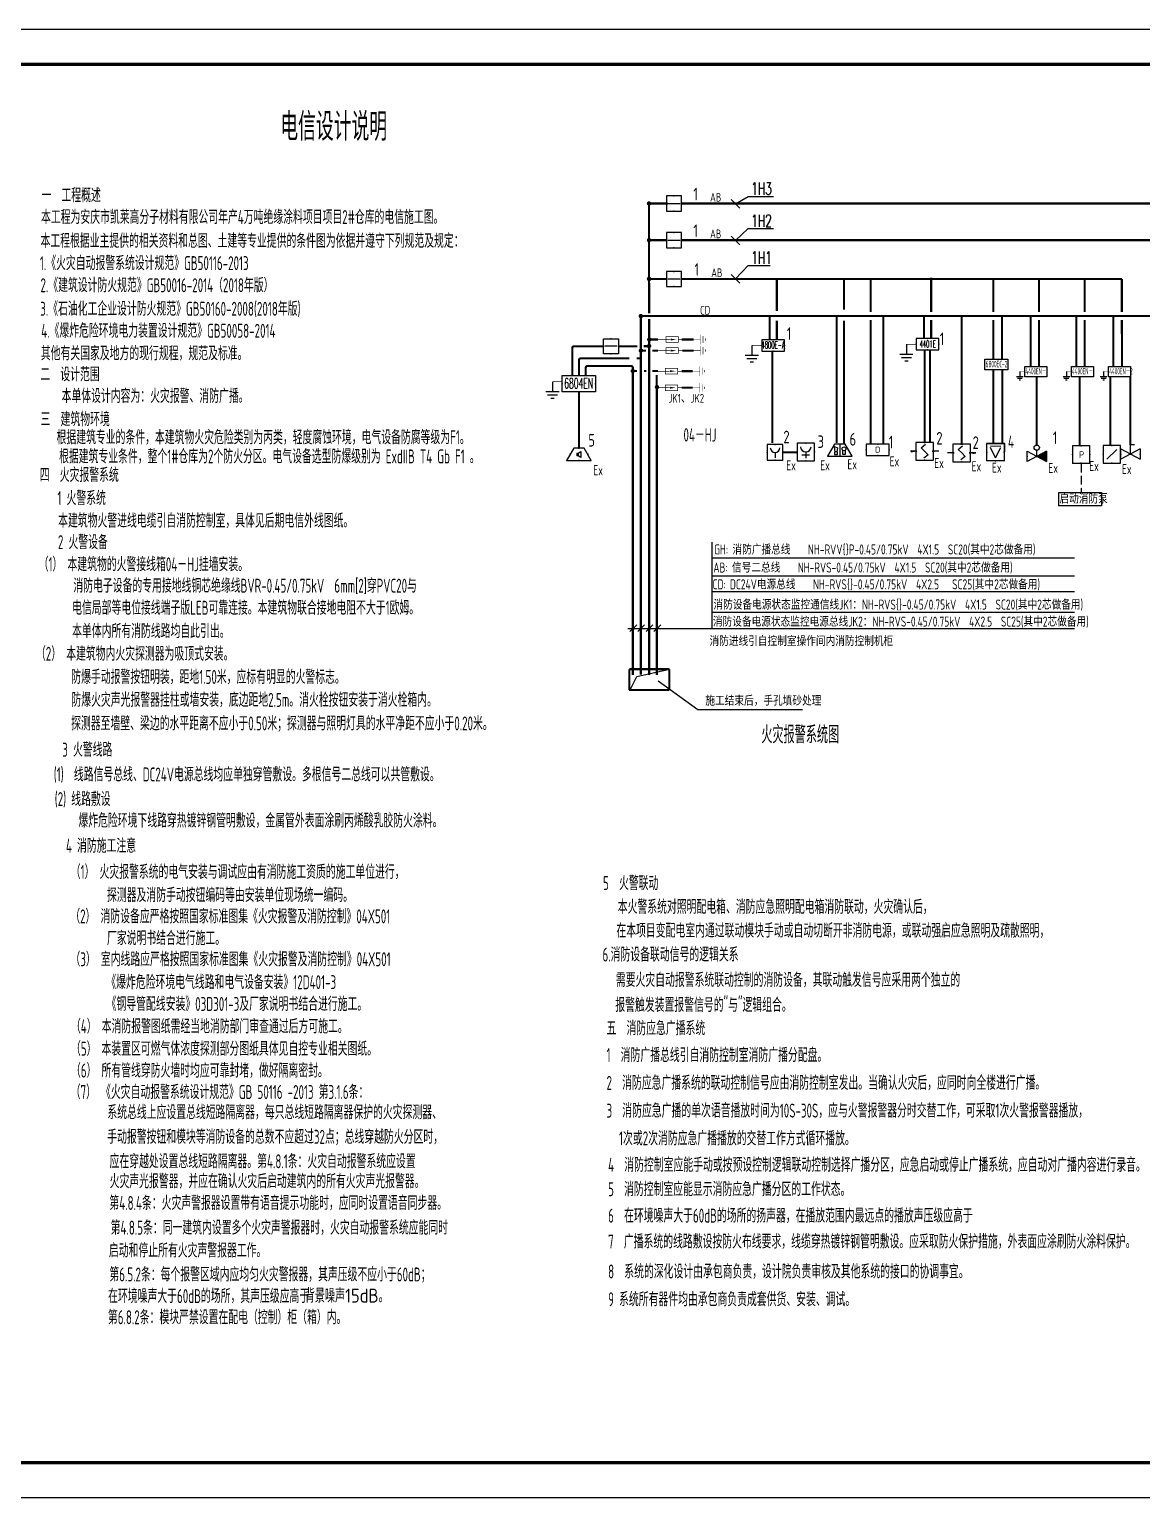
# Model space of a CAD drawing. Extents: x 4532298 to 10139194, y -639876 to -207028.
# Drawn here: x 4731452 to 4763261, y -282498 to -240498 of the extents above; entities that cross this region are included whole.
import ezdxf
from ezdxf.enums import TextEntityAlignment as Align

# ---------------------------------------------------------------- set-up
doc = ezdxf.new("R2010")
doc.units = 0
doc.header["$LTSCALE"] = 1000
doc.header["$MEASUREMENT"] = 0
doc.linetypes.add('DASH', pattern=[0.35, 0.25, -0.1])
doc.linetypes.add('DOTE', pattern=[2.42, 2, -0.2, 0.02, -0.2])
doc.layers.get('0').update_dxf_attribs({"linetype": 'CONTINUOUS'})
for name, color, linetype in [('DIM-消防', 3, 'CONTINUOUS'), ('ELEMENT', 3, 'CONTINUOUS'), ('EQUIP-消防', 3, 'CONTINUOUS'), ('PUB_TEXT', 7, 'CONTINUOUS'), ('PUB_TITLE', 4, 'CONTINUOUS'), ('SIG_TEXT', 7, 'CONTINUOUS'), ('TEL_TEXT', 7, 'CONTINUOUS'), ('TERM', 2, 'CONTINUOUS'), ('WIRE-消防', 5, 'CONTINUOUS'), ('WIRE-照明', 1, 'CONTINUOUS'), ('电信', 7, 'CONTINUOUS')]:
    doc.layers.add(name, color=color, linetype=linetype)
doc.styles.add('_TEL_DIM', font='SIMPLEX', dxfattribs={"width": 0.8, "height": 3.5, "bigfont": 'HZTXT'})
doc.styles.add('SCEI', font='sceie.shx', dxfattribs={"width": 0.75, "bigfont": 'sceic.shx'})
doc.styles.add('sceic', font='sceie.shx', dxfattribs={"width": 0.67, "bigfont": 'sceic.shx'})
doc.styles.add('sceie', font='sceie.shx', dxfattribs={"width": 0.7, "bigfont": 'sceic.shx'})
doc.styles.get("Standard").update_dxf_attribs({"font": 'GBENOR', "bigfont": 'GBCBIG'})
doc.styles.add('TG_LINETYPE', font='sceie.shx', dxfattribs={"width": 0.7, "height": 3, "bigfont": 'sceic.shx'})
doc.linetypes.add('TG_H', pattern='A,2,-0.45,["H",TG_LINETYPE,S=0.1,R=0,X=-0.33,Y=-0.15],0', length=2.45)

# ---------------------------------------------------------------- blocks, each defined once
blk = doc.blocks.new('$TelecSys$00000011')
at = {"const_width": 0.5}
blk.add_lwpolyline([(-0.25, 0, 1), (0.25, 0, 1)], format="xyb", close=True, dxfattribs=at)
blk = doc.blocks.new('$element$00000532')
at = {"const_width": 0.0233}
for points in [[(0, 0), (0, -0.283)], [(-0.1, -0.283), (0.1, -0.283), (0.1, -0.717), (-0.1, -0.717), (-0.1, -0.283)], [(0, -1), (0, -0.567)]]:
    blk.add_lwpolyline(points, dxfattribs=at)
for points in [[(-0.033, -0.55), (0.033, -0.55), (0, -0.35), (0.033, -0.55)], [(0.033, -0.55), (0, -0.35), (-0.033, -0.55), (0.033, -0.55)], [(0, -0.367), (-0.033, -0.567), (0.033, -0.567), (0, -0.367)]]:
    blk.add_solid(points)
at = {"flags": 9}
blk.add_attdef('S', (0, 0), '', height=0.00000667, dxfattribs=at)
blk = doc.blocks.new('$element$00000390')
at = {"const_width": 0.0233}
for points in [[(0, 0), (0, -0.375)], [(-0.25, -0.375), (0.25, -0.375)], [(-0.188, -0.5), (0.188, -0.5)], [(-0.062, -0.625), (0.062, -0.625)]]:
    blk.add_lwpolyline(points, dxfattribs=at)
at = {"flags": 9}
blk.add_attdef('S', (0, 0), '', height=0.00000667, dxfattribs=at)
blk = doc.blocks.new('$equip$00001590')
for p, q in [((0.5, 0), (-0.5, 0)), ((-0.5, 0), (-0.5, -1)), ((0.5, -1), (0.5, 0)), ((-0.4, -0.5), (0.4, -0.5)), ((-0.5, -1), (0.5, -1))]:
    blk.add_line(p, q)
for p in [(0, 0), (-0.5, -0.5), (0.5, -0.5), (0, -1)]:
    blk.add_point(p)
blk.add_solid([(0.4, -0.5), (0.141, -0.465), (0.141, -0.535)])
at = {"flags": 9}
blk.add_attdef('A', (0, 0), '', height=0.00002, dxfattribs=at)
blk.add_attdef('B', text='', height=0.4, dxfattribs=at).set_placement((0.825, -0.677), align=Align.MIDDLE_CENTER)
blk = doc.blocks.new('$element$00000277')
for points in [[(0, 0), (0, -0.375)], [(-0.25, -0.375), (0.25, -0.375)], [(-0.188, -0.5), (0.188, -0.5)], [(-0.062, -0.625), (0.062, -0.625)]]:
    blk.add_lwpolyline(points)
at = {"flags": 9}
blk.add_attdef('S', (0, 0), '', height=0.00000667, dxfattribs=at)
blk = doc.blocks.new('$equip$00001928')
for p, q in [((0.65, 0.65), (-0.65, 0.65)), ((-0.65, 0.65), (-0.65, 0)), ((0.65, 0), (0.65, 0.65)), ((-0.65, 0), (0.65, 0))]:
    blk.add_line(p, q)
for p in [(0, 0.65), (-0.65, 0.325), (0, 0), (0.65, 0.325)]:
    blk.add_point(p)
at = {"color": 7, "style": '_TEL_DIM'}
blk.add_attdef('$TEXT$', text='', height=0.34, dxfattribs=at).set_placement((0.006, 0.343), align=Align.MIDDLE_CENTER)
at = {"color": 7, "style": '_TEL_DIM', "flags": 1}
blk.add_attdef('A', text='', height=0.00002, dxfattribs=at).set_placement((0, 0), align=Align.MIDDLE_CENTER)
blk = doc.blocks.new('$equip$00002679')
for p, q in [((-0.3, 0.699), (-0.703, 0)), ((-0.703, 0), (0.703, 0)), ((-0.264, 0.249), (-0.304, 0.569)), ((-0.304, 0.569), (-0.128, 0.489)), ((-0.304, 0.249), (-0.304, 0.113)), ((-0.128, 0.249), (-0.304, 0.249)), ((-0.304, 0.113), (-0.128, 0.113)), ((0.3, 0.699), (-0.3, 0.699)), ((0.3, 0.699), (-0.3, 0.699)), ((-0.128, 0.489), (-0.168, 0.249)), ((-0.128, 0.113), (-0.128, 0.249)), ((0, 0.699), (0, 0)), ((0.174, 0.11), (0.174, 0.338)), ((0.294, 0.11), (0.174, 0.11)), ((0.294, 0.338), (0.294, 0.11)), ((0.703, 0), (0.3, 0.699))]:
    blk.add_line(p, q)
at = {"const_width": 0.04}
for points in [[(-0.299, 0.699), (0.301, 0.699), (0.703, 0), (-0.702, 0), (-0.299, 0.699), (0.301, 0.699)], [(-0.3, 0.699), (0.3, 0.699), (0.703, 0), (-0.703, 0), (-0.3, 0.699), (0.3, 0.699)]]:
    blk.add_lwpolyline(points, dxfattribs=at)
blk.add_circle((0.234, 0.43), 0.111)
for p in [(-0.501, 0.349), (0, 0.699), (0, 0), (0.502, 0.349)]:
    blk.add_point(p)
at = {"color": 7, "flags": 1}
for tag, height, p in [('A', 0.00002, (0, 0)), ('B', 0.4, (0.961, 0.299))]:
    blk.add_attdef(tag, text='', height=height, dxfattribs=at).set_placement(p, align=Align.MIDDLE_CENTER)
blk = doc.blocks.new('$equip$00002677')
for p, q in [((-0.3, 0.699), (-0.703, 0)), ((-0.703, 0), (0.703, 0)), ((0.3, 0.699), (-0.3, 0.699)), ((-0.117, 0.421), (-0.117, 0.26)), ((-0.117, 0.421), (-0.036, 0.421)), ((-0.036, 0.26), (-0.117, 0.26)), ((-0.036, 0.421), (0.118, 0.503)), ((-0.036, 0.421), (-0.036, 0.26)), ((0.118, 0.173), (-0.036, 0.26)), ((0.118, 0.503), (0.118, 0.173)), ((0.703, 0), (0.3, 0.699))]:
    blk.add_line(p, q)
at = {"const_width": 0.04}
blk.add_lwpolyline([(-0.3, 0.699), (0.3, 0.699), (0.703, 0), (-0.703, 0), (-0.3, 0.699), (0.3, 0.699)], dxfattribs=at)
blk.add_lwpolyline([(-0.3, 0.699), (0.3, 0.699), (0.703, 0), (-0.703, 0), (-0.3, 0.699), (0.3, 0.699)], dxfattribs=at)
for p in [(-0.501, 0.349), (0, 0.699), (0, 0), (0.502, 0.349)]:
    blk.add_point(p)
at = {"color": 7, "flags": 1}
for tag, height, p in [('A', 0.00002, (0, 0)), ('B', 0.4, (0.961, 0.299))]:
    blk.add_attdef(tag, text='', height=height, dxfattribs=at).set_placement(p, align=Align.MIDDLE_CENTER)
blk = doc.blocks.new('$equip$00002657')
for p, q in [((-0.5, 1), (-0.5, 0)), ((0.5, 1), (-0.5, 1)), ((0.5, 0), (0.5, 1)), ((-0.5, 0), (0.5, 0)), ((0, 0.5), (0, 0.15))]:
    blk.add_line(p, q)
at = {"const_width": 0.04}
blk.add_lwpolyline([(-0.5, 1), (0.5, 1), (0.5, 0), (-0.5, 0), (-0.5, 1), (0.5, 1)], dxfattribs=at)
blk.add_arc((0, 0.8), 0.3, 180, 0)
for p in [(0, 1), (-0.5, 0.5), (0, 0), (0.5, 0.5)]:
    blk.add_point(p)
at = {"color": 7, "flags": 1}
for tag, height, p in [('A', 0.00002, (0, 0)), ('B', 0.4, (0.762, 0.292))]:
    blk.add_attdef(tag, text='', height=height, dxfattribs=at).set_placement(p, align=Align.MIDDLE_CENTER)
blk = doc.blocks.new('$equip$00002656')
for p, q in [((-0.5, 1), (-0.5, 0)), ((0.5, 1), (-0.5, 1)), ((0.5, 0), (0.5, 1)), ((-0.5, 0), (0.5, 0)), ((-0.219, 0.331), (0.222, 0.331)), ((0, 0.5), (0, 0.15))]:
    blk.add_line(p, q)
at = {"const_width": 0.04}
blk.add_lwpolyline([(-0.5, 1), (0.5, 1), (0.5, 0), (-0.5, 0), (-0.5, 1), (0.5, 1)], dxfattribs=at)
blk.add_arc((0, 0.8), 0.3, 180, 0)
for p in [(0, 1), (-0.5, 0.5), (0, 0), (0.5, 0.5)]:
    blk.add_point(p)
at = {"color": 7, "flags": 1}
for tag, height, p in [('A', 0.00002, (0, 0)), ('B', 0.4, (0.762, 0.292))]:
    blk.add_attdef(tag, text='', height=height, dxfattribs=at).set_placement(p, align=Align.MIDDLE_CENTER)
blk = doc.blocks.new('$equip$00001936')
for p, q in [((-0.5, 0), (-0.809, 0)), ((-0.5, 0.5), (-0.5, -0.5)), ((0.5, 0.5), (-0.5, 0.5)), ((-0.2, 0.2), (0.05, 0.4)), ((0, 0), (-0.2, 0.2)), ((0, 0), (0.2, -0.2)), ((0.5, -0.5), (0.5, 0.5)), ((0.809, 0), (0.5, 0)), ((-0.5, -0.5), (0.5, -0.5)), ((0.2, -0.2), (-0.05, -0.4))]:
    blk.add_line(p, q)
at = {"color": 0, "linetype": 'Continuous'}
for p, q in [((-0.599, 0), (-0.769, 0.031)), ((-0.769, 0.031), (-0.769, -0.03)), ((-0.769, -0.03), (-0.599, 0))]:
    blk.add_line(p, q, dxfattribs=at)
for centre in [(-0.5, 0), (0.5, 0)]:
    blk.add_circle(centre, 0.0375)
for p in [(-0.5, 0), (0, 0.5), (0.5, 0), (0, -0.5)]:
    blk.add_point(p)
for points in [[(-0.599, 0), (-0.769, 0.031), (-0.769, -0.03)], [(-0.532, 0.019), (-0.468, 0.019), (-0.537, 0), (-0.463, 0)], [(-0.532, -0.019), (-0.468, -0.019), (-0.537, 0), (-0.463, 0)], [(-0.519, 0.032), (-0.481, 0.032), (-0.532, 0.019), (-0.468, 0.019)], [(-0.5, 0.038), (-0.5, 0.038), (-0.519, 0.032), (-0.481, 0.032)], [(0.468, 0.019), (0.532, 0.019), (0.463, 0), (0.537, 0)], [(0.468, -0.019), (0.532, -0.019), (0.463, 0), (0.537, 0)], [(0.481, 0.032), (0.519, 0.032), (0.468, 0.019), (0.532, 0.019)], [(0.5, 0.038), (0.5, 0.038), (0.481, 0.032), (0.519, 0.032)], [(-0.519, -0.032), (-0.481, -0.032), (-0.532, -0.019), (-0.468, -0.019)], [(-0.5, -0.037), (-0.5, -0.037), (-0.519, -0.032), (-0.481, -0.032)], [(0.481, -0.032), (0.519, -0.032), (0.468, -0.019), (0.532, -0.019)], [(0.5, -0.037), (0.5, -0.037), (0.481, -0.032), (0.519, -0.032)]]:
    blk.add_solid(points)
at = {"layer": 'TEL_TEXT', "style": '_TEL_DIM', "flags": 1}
blk.add_attdef('A', text='', height=0.00002, dxfattribs=at).set_placement((0, 0), align=Align.MIDDLE_CENTER)
blk = doc.blocks.new('$equip$00002778')
for p, q in [((0.65, 0.65), (-0.65, 0.65)), ((-0.65, 0.65), (-0.65, 0)), ((-0.65, 0), (0.65, 0)), ((0.65, 0), (0.65, 0.65))]:
    blk.add_line(p, q)
at = {"const_width": 0.04}
blk.add_lwpolyline([(-0.65, 0.65), (-0.65, 0), (0.65, 0), (0.65, 0.65), (-0.65, 0.65), (-0.65, 0)], dxfattribs=at)
for p in [(-0.65, 0.325), (0, 0.65), (0, 0), (0.65, 0.325)]:
    blk.add_point(p)
at = {"color": 7}
blk.add_attdef('$TEXT$', text='', height=0.34, dxfattribs=at).set_placement((0.006, 0.343), align=Align.MIDDLE_CENTER)
at = {"color": 7, "flags": 1}
for tag, height, p in [('A', 0.00002, (0, 0)), ('B', 0.4, (0.905, 0.246))]:
    blk.add_attdef(tag, text='', height=height, dxfattribs=at).set_placement(p, align=Align.MIDDLE_CENTER)
blk = doc.blocks.new('$equip$00001935')
for p, q in [((-0.5, 0), (-0.809, 0)), ((-0.5, 0.5), (-0.5, -0.5)), ((0.5, 0.5), (-0.5, 0.5)), ((-0.2, 0.2), (0.05, 0.4)), ((0, 0), (-0.2, 0.2)), ((0, 0), (0.2, -0.2)), ((0.5, -0.5), (0.5, 0.5)), ((0.809, 0), (0.5, 0)), ((-0.5, -0.5), (0.5, -0.5)), ((0.2, -0.2), (-0.05, -0.4))]:
    blk.add_line(p, q)
at = {"color": 0, "linetype": 'Continuous'}
for p, q in [((0.809, 0), (0.638, 0.031)), ((0.638, 0.031), (0.638, -0.03)), ((0.638, -0.03), (0.809, 0))]:
    blk.add_line(p, q, dxfattribs=at)
for centre in [(-0.5, 0), (0.5, 0)]:
    blk.add_circle(centre, 0.0375)
for p in [(-0.5, 0), (0, 0.5), (0.5, 0.019), (0, -0.5)]:
    blk.add_point(p)
for points in [[(-0.532, 0.019), (-0.468, 0.019), (-0.537, 0), (-0.463, 0)], [(-0.532, -0.019), (-0.468, -0.019), (-0.537, 0), (-0.463, 0)], [(-0.519, 0.032), (-0.481, 0.032), (-0.532, 0.019), (-0.468, 0.019)], [(-0.5, 0.038), (-0.5, 0.038), (-0.519, 0.032), (-0.481, 0.032)], [(0.468, 0.019), (0.532, 0.019), (0.463, 0), (0.537, 0)], [(0.468, -0.019), (0.532, -0.019), (0.463, 0), (0.537, 0)], [(0.481, 0.032), (0.519, 0.032), (0.468, 0.019), (0.532, 0.019)], [(0.5, 0.038), (0.5, 0.038), (0.481, 0.032), (0.519, 0.032)], [(0.809, 0), (0.638, 0.031), (0.638, -0.03)], [(-0.519, -0.032), (-0.481, -0.032), (-0.532, -0.019), (-0.468, -0.019)], [(-0.5, -0.037), (-0.5, -0.037), (-0.519, -0.032), (-0.481, -0.032)], [(0.481, -0.032), (0.519, -0.032), (0.468, -0.019), (0.532, -0.019)], [(0.5, -0.037), (0.5, -0.037), (0.481, -0.032), (0.519, -0.032)]]:
    blk.add_solid(points)
at = {"layer": 'TEL_TEXT', "style": '_TEL_DIM', "flags": 1}
blk.add_attdef('A', text='', height=0.00002, dxfattribs=at).set_placement((0, 0), align=Align.MIDDLE_CENTER)
blk = doc.blocks.new('$equip$00002794')
for p, q in [((0, -0.552), (0, 0)), ((0, 0), (0.229, 0)), ((-0.55, -0.852), (-0.55, -0.252)), ((-0.55, -0.252), (0.55, -0.852)), ((0.55, -0.252), (-0.55, -0.852)), ((0.55, -0.252), (0.55, -0.852))]:
    blk.add_line(p, q)
for p in [(-0.55, -0.552), (0, -0.552), (0.55, -0.552)]:
    blk.add_point(p)
at = {"color": 7, "flags": 1}
for tag, height, p in [('A', 0.00002, (0, 0)), ('B', 0.4, (0.805, -0.606))]:
    blk.add_attdef(tag, text='', height=height, dxfattribs=at).set_placement(p, align=Align.MIDDLE_CENTER)
blk = doc.blocks.new('$equip$00002760')
for p, q in [((0.5, 0.5), (-0.5, 0.5)), ((-0.5, 0.5), (-0.5, -0.5)), ((-0.283, -0.283), (0.283, 0.283)), ((0.5, -0.5), (0.5, 0.5)), ((-0.5, -0.5), (0.5, -0.5))]:
    blk.add_line(p, q)
at = {"const_width": 0.04}
blk.add_lwpolyline([(-0.5, 0.5), (0.5, 0.5), (0.5, -0.5), (-0.5, -0.5), (-0.5, 0.5), (0.5, 0.5)], dxfattribs=at)
for p in [(-0.5, 0), (0, 0.5), (0.5, 0), (0, -0.5)]:
    blk.add_point(p)
blk.add_solid([(0.283, 0.283), (0.075, 0.124), (0.124, 0.075)])
at = {"color": 7, "flags": 1}
for tag, height, p in [('A', 0.00002, (0, 0)), ('B', 0.4, (0.755, -0.254))]:
    blk.add_attdef(tag, text='', height=height, dxfattribs=at).set_placement(p, align=Align.MIDDLE_CENTER)
blk = doc.blocks.new('$equip$00002662')
for p, q in [((-0.55, -0.95), (-0.55, -0.35)), ((-0.55, -0.35), (0.55, -0.95)), ((0.55, -0.35), (-0.55, -0.95)), ((0, -0.65), (0, -0.3)), ((0.55, -0.35), (0.55, -0.95))]:
    blk.add_line(p, q)
blk.add_circle((0, -0.15), 0.15)
for p in [(-0.55, -0.65), (-0.002, 0), (0, -0.65), (0.55, -0.65)]:
    blk.add_point(p)
blk.add_solid([(0, -0.65), (0.55, -0.95), (0.55, -0.35)])
at = {"color": 7, "flags": 1}
for tag, height, p in [('A', 0.00002, (0, 0)), ('B', 0.4, (0.834, -0.65))]:
    blk.add_attdef(tag, text='', height=height, dxfattribs=at).set_placement(p, align=Align.MIDDLE_CENTER)
blk = doc.blocks.new('$equip$00002755')
for p, q in [((0.5, 0.5), (-0.5, 0.5)), ((-0.5, 0.5), (-0.5, -0.5)), ((0.5, -0.5), (0.5, 0.5)), ((-0.5, -0.5), (0.5, -0.5))]:
    blk.add_line(p, q)
at = {"const_width": 0.04}
blk.add_lwpolyline([(-0.5, 0.5), (0.5, 0.5), (0.5, -0.5), (-0.5, -0.5), (-0.5, 0.5), (0.5, 0.5)], dxfattribs=at)
for p in [(-0.5, 0), (0, 0.5), (0.5, 0), (-0.027, -0.5)]:
    blk.add_point(p)
at = {"color": 7}
blk.add_attdef('$TEXT$', text='', height=0.4, dxfattribs=at).set_placement((0.026, -0.008), align=Align.MIDDLE_CENTER)
at = {"color": 7, "flags": 1}
for tag, height, p in [('A', 0.00002, (0, 0)), ('B', 0.4, (0.755, -0.254))]:
    blk.add_attdef(tag, text='', height=height, dxfattribs=at).set_placement(p, align=Align.MIDDLE_CENTER)
blk = doc.blocks.new('$equip$00002729')
for p, q in [((0.5, 0.5), (-0.5, 0.5)), ((-0.5, 0.5), (-0.5, -0.5)), ((0.002, 0.329), (-0.298, -0.271)), ((0.002, 0.329), (0.302, -0.271)), ((0.5, -0.5), (0.5, 0.5)), ((-0.5, -0.5), (0.5, -0.5)), ((-0.298, -0.351), (0.302, -0.351))]:
    blk.add_line(p, q)
at = {"const_width": 0.0667}
blk.add_lwpolyline([(-0.5, 0.5), (0.5, 0.5), (0.5, -0.5), (-0.5, -0.5), (-0.5, 0.5), (0.5, 0.5)], dxfattribs=at)
for p in [(-0.5, 0), (0, 0.5), (0.5, 0), (0, -0.5)]:
    blk.add_point(p)
at = {"color": 7, "flags": 1}
for tag, height, p in [('A', 0.00002, (0, 0)), ('B', 0.4, (0.762, -0.208))]:
    blk.add_attdef(tag, text='', height=height, dxfattribs=at).set_placement(p, align=Align.MIDDLE_CENTER)

msp = doc.modelspace()

# ---------------------------------------------------------------- linework, layer by layer
for p, q in [((4750970.5, -255170), (4750970.5, -257639.2)), ((4748627.5, -257721.2), (4748822.2, -257529.7)), ((4748850.8, -257721.2), (4749045.5, -257529.7)), ((4749090.9, -257721.2), (4749285.6, -257529.7)), ((4749314.2, -257721.2), (4749508.9, -257529.7))]:
    msp.add_line(p, q)
for points in [[(4758780.2, -249928.5), (4759437.7, -249928.5), (4759437.7, -250235.5), (4758780.2, -250235.5)], [(4759918.7, -250139.8), (4760550.8, -250139.8), (4760550.8, -250435), (4759918.7, -250435)], [(4761251.5, -250139.8), (4761883.7, -250139.8), (4761883.7, -250435), (4761251.5, -250435)], [(4762314.1, -250139.8), (4762946.2, -250139.8), (4762946.2, -250435), (4762314.1, -250435)]]:
    msp.add_lwpolyline(points, close=True)
at = {"layer": 'DIM-消防'}
for p, q in [((4751522.3, -245367.8), (4751769.8, -245615.3)), ((4751522.3, -246415), (4751769.8, -246662.5)), ((4751522.3, -247514.2), (4751769.8, -247761.7))]:
    msp.add_line(p, q, dxfattribs=at)
for points in [[(4751646, -245491.6), (4752006.2, -245277.2)], [(4752006.2, -245277.2), (4752735.8, -245277.2)], [(4751646, -246538.8), (4752006.2, -246198.8)], [(4752006.2, -246198.8), (4752735.8, -246198.8)], [(4751646, -247637.9), (4752006.2, -247253)], [(4752006.2, -247253), (4752639.8, -247253)]]:
    msp.add_lwpolyline(points, dxfattribs=at)
at = {"layer": 'ELEMENT'}
for points, const_width in [([(4752396.3, -249538.1), (4752113.6, -249538.1)], 21.6), ([(4756815.6, -249505.2), (4756532.9, -249505.2)], 21.6), ([(4759918.9, -250288.5), (4759777.6, -250288.5)], 10.8), ([(4761251.8, -250288.5), (4761110.4, -250288.5)], 10.8), ([(4762314.4, -250288.5), (4762173, -250288.5)], 10.8), ([(4746697, -250576.7), (4746414.3, -250576.7)], 21.6)]:
    msp.add_lwpolyline(points, dxfattribs=dict(at, const_width=const_width))
at = {"layer": 'PUB_TEXT'}
for p, q in [((4750970.5, -255618.3), (4761337.6, -255618.3)), ((4750970.5, -256129.6), (4761337.6, -256129.6)), ((4750970.5, -256578), (4761337.6, -256578)), ((4750970.5, -257166.8), (4761337.6, -257166.8))]:
    msp.add_line(p, q, dxfattribs=at)
at = {"layer": 'PUB_TITLE'}
msp.add_lwpolyline([(4728205.2, -282498.2), (4787605.2, -282498.2), (4787605.2, -240498.2), (4728205.2, -240498.2)], close=True, dxfattribs=at)
at = {"layer": 'PUB_TITLE', "const_width": 100}
msp.add_lwpolyline([(4730705.2, -281498.2), (4786605.2, -281498.2), (4786605.2, -241498.2), (4730705.2, -241498.2)], close=True, dxfattribs=at)
at = {"layer": 'SIG_TEXT', "linetype": 'DASH'}
msp.add_line((4761533.3, -252921.5), (4761533.3, -253746.1), dxfattribs=at)
at = {"layer": 'SIG_TEXT'}
for p, q in [((4748630.8, -259394.6), (4748820.8, -259007.8)), ((4748820.8, -259007.8), (4749754, -258799.9)), ((4749437.1, -259134), (4750564, -259951.5)), ((4750564, -259951.5), (4753564.7, -259951.5))]:
    msp.add_line(p, q, dxfattribs=at)
msp.add_lwpolyline([(4760892.6, -253746.1), (4762110.5, -253746.1), (4762110.5, -254126.8), (4760892.6, -254126.8)], close=True, dxfattribs=at)
at = {"layer": 'WIRE-消防', "const_width": 60}
for points in [[(4749705.4, -245479.9), (4749174.6, -245479.9), (4749175.9, -248618.9)], [(4750103.1, -245479.9), (4780537.2, -245479)], [(4749671.1, -246527), (4749173.1, -246527)], [(4750103.1, -246527), (4768110.7, -246527)], [(4749671.1, -247637.9), (4749173.1, -247637.9)], [(4750103.1, -247637.9), (4762695.8, -247636.1)], [(4752826.7, -248555.4), (4752826.7, -247633.8)], [(4754745.6, -248515.7), (4754745.6, -247652.1)], [(4757242.5, -248587.4), (4757242.5, -247604)], [(4759019, -248587.4), (4759019, -247636.5)], [(4760327.2, -248587.4), (4760327, -247636.3)], [(4761633.3, -248587.4), (4761633.2, -247636.1)], [(4762695.9, -248587.4), (4762695.8, -247636)], [(4749175.9, -248780.9), (4749175.9, -250133.9)], [(4752826.7, -249376.1), (4752826.7, -248831)], [(4754745.6, -252360.4), (4754745.6, -248834.9)], [(4757242.5, -249343.2), (4757242.5, -248812.4)], [(4759019, -249928.5), (4759019, -248812.4)], [(4760327.4, -250139.8), (4760327.2, -248812.4)], [(4761633.6, -250139.8), (4761633.4, -248812.4)], [(4762696.2, -250139.8), (4762696, -248812.4)], [(4749430.5, -249370.9), (4749175.9, -249370.9)], [(4750102.2, -249370.9), (4750445.4, -249370.9)], [(4748295.3, -249563), (4748839.5, -249563)], [(4749086.7, -249688.3), (4748957.9, -249688.3)], [(4749193.1, -249561.1), (4749019.5, -249561.1)], [(4749430.5, -249688.3), (4749266.3, -249688.3)], [(4750125.8, -249688.3), (4750445.4, -249688.3)], [(4752701.9, -252334.3), (4752701.9, -249700.1)], [(4757054.2, -252317.7), (4757055.4, -249667.2)], [(4748830.2, -250270.3), (4748684.8, -250270.3)], [(4749092.2, -250270.3), (4749026.1, -250270.3)], [(4749175.9, -250091.3), (4749175.9, -258969)], [(4749430.5, -250270.3), (4749265.2, -250270.3)], [(4750106, -250275.9), (4750425.7, -250275.9)], [(4759022.6, -252341.6), (4759022.6, -250235.5)], [(4750106, -250749), (4750425.7, -250749)], [(4760260.1, -252388), (4760260.1, -250435)], [(4761488, -250435), (4761488, -252420.1)], [(4762368.4, -250435), (4762368.4, -252398.8)], [(4762940.2, -252383.1), (4762940.2, -250435)], [(4752998.2, -252600.4), (4753405.4, -252600.4)]]:
    msp.add_lwpolyline(points, dxfattribs=at)
at = {"layer": 'WIRE-消防', "linetype": 'Continuous', "const_width": 60}
for points in [[(4755512.5, -247636.4), (4755512.5, -248587.4)], [(4755512.5, -248812.4), (4755512.5, -252360.4)]]:
    msp.add_lwpolyline(points, dxfattribs=at)
at = {"layer": 'WIRE-消防', "const_width": 60}
msp.add_lwpolyline([(4747870.9, -249563), (4747027.2, -249563, 0.4142136), (4746977.2, -249613), (4746977.2, -250399)], format="xyb", dxfattribs=at)
at = {"layer": 'WIRE-消防', "color": 6, "linetype": 'DOTE', "const_width": 60}
for points in [[(4749394.7, -250389.6), (4749394.7, -250697.7)], [(4749397.1, -250712.9), (4749397.1, -258966.1)]]:
    msp.add_lwpolyline(points, dxfattribs=at)
at = {"layer": 'WIRE-照明', "color": 0}
msp.add_line((4748570.9, -257639.2), (4761337.6, -257639.2), dxfattribs=at)
at = {"layer": 'WIRE-照明', "color": 1, "linetype": 'DASH', "const_width": 60}
for points in [[(4757038.1, -248667), (4757038.1, -249343.2)], [(4755159.2, -248699.9), (4748938.2, -248699.9), (4748938.2, -258953)], [(4752622.3, -248699.9), (4752622.3, -249376.1)], [(4754541.2, -248699.9), (4754541.2, -252334.2)], [(4765509.4, -248699.9), (4755160.9, -248699.9)], [(4755871.3, -248699.9), (4755871.3, -252369.1)], [(4758115.1, -248699.9), (4758115.1, -252383.3)], [(4759266.8, -249928.5), (4759266.8, -248699.9)], [(4760084.4, -248699.9), (4760084.4, -250139.8)], [(4761390.5, -248699.9), (4761390.5, -250139.8)], [(4762453.1, -248699.9), (4762453.1, -250139.8)], [(4757207.6, -249667.2), (4757207.6, -252317.7)], [(4759276.8, -250235.5), (4759276.8, -252351.3)], [(4747168.5, -250874.1), (4747168.5, -252486.5)]]:
    msp.add_lwpolyline(points, dxfattribs=at)
at = {"layer": 'WIRE-照明', "linetype": 'Continuous', "const_width": 60}
for points in [[(4749094.9, -248699.9), (4748938.2, -248699.9)], [(4748933.6, -249911.6), (4748817.5, -249911.6)]]:
    msp.add_lwpolyline(points, dxfattribs=at)
msp.add_lwpolyline([(4748614.4, -249911.6), (4747217.5, -249911.6, 0.4142136), (4747167.5, -249961.6), (4747167.5, -250398.7)], format="xyb", dxfattribs=at)
at = {"layer": 'WIRE-照明', "color": 3, "linetype": 'TG_H', "const_width": 60}
msp.add_lwpolyline([(4747363.4, -250397.3), (4747363.4, -250177.7, -0.4142136), (4747413.4, -250127.7), (4748660.3, -250127.7, -0.4142136), (4748710.3, -250177.7), (4748710.3, -258967.3)], format="xyb", dxfattribs=at)
at = {"layer": '电信', "const_width": 57.5}
for points in [[(4748610.9, -258799.9), (4748610.9, -259394.6)], [(4748613.5, -258799.9), (4749751.9, -258799.9)], [(4749754, -258799.9), (4749754, -259394.6)], [(4748596.6, -259394.6), (4749749.8, -259394.6)]]:
    msp.add_lwpolyline(points, dxfattribs=at)

# ---------------------------------------------------------------- block references
at = {"layer": 'ELEMENT'}
for name, p, xscale, yscale, zscale, rotation in [('$element$00000532', (4750240.5, -249370.9), 810, 810, 810, 270), ('$element$00000390', (4750445.4, -249370.9), 540, 540, 540, 90), ('$element$00000532', (4750240.5, -249688.3), 810, 810, 810, 270), ('$element$00000390', (4750445.4, -249688.3), 540, 540, 540, 90), ('$element$00000532', (4750220.7, -250275.9), 810, 810, 810, 270), ('$element$00000390', (4750425.7, -250275.9), 540, 540, 540, 90), ('$element$00000532', (4750220.7, -250749), 810, 810, 810, 270), ('$element$00000390', (4750425.7, -250749), 540, 540, 540, 90)]:
    msp.add_blockref(name, p, dxfattribs=dict(at, xscale=xscale, yscale=yscale, zscale=zscale, rotation=rotation))
for p, xscale, yscale, zscale in [((4752113.6, -249538.1), 756, 756, 756), ((4756532.9, -249505.2), 756, 756, 756), ((4759777.6, -250288.5), 378, 378, 378), ((4761110.4, -250288.5), 378, 378, 378), ((4762173, -250288.5), 378, 378, 378), ((4746414.3, -250576.7), 756, 756, 756)]:
    msp.add_blockref('$element$00000277', p, dxfattribs=dict(at, xscale=xscale, yscale=yscale, zscale=zscale))
at = {"layer": 'EQUIP-消防'}
for name, p, xscale, yscale, zscale in [('$equip$00001590', (4749887.1, -245263.9), 432, 432, 432), ('$equip$00001590', (4749887.1, -246311), 432, 432, 432), ('$equip$00001590', (4749887.1, -247421.9), 432, 432, 432), ('$equip$00001590', (4748082.8, -249347), -432, 432, 432), ('$equip$00002657', (4752776.1, -252825.4), 450, 450, 450), ('$equip$00002656', (4753655.4, -252837.5), 500, 500, 500), ('$equip$00001936', (4757054.2, -252567.7), 500, 500, 500), ('$equip$00001935', (4758115.1, -252615.7), 500, 500, 500), ('$equip$00002662', (4760261.1, -252388), 500, 500, 500), ('$equip$00002760', (4762409.8, -252654.4), 500, 500, 500), ('$equip$00002794', (4762942.5, -252369.9), 500, 500, 500), ('$equip$00002677', (4747168.3, -252827.3), 500, 500, 500)]:
    msp.add_blockref(name, p, dxfattribs=dict(at, xscale=xscale, yscale=yscale, zscale=zscale))
ref = msp.add_blockref('$equip$00001928', (4752720.3, -249700.1), dxfattribs=dict(at, xscale=498.2400000002235, yscale=498.2400000002235, zscale=498.2400000002235))
ref.add_attrib('$TEXT$', '4800E-A', dxfattribs={"layer": '0', "color": 7, "height": 199.3, "style": '_TEL_DIM', "width": 0.45}).set_placement((4752723.4, -249529.2), align=Align.MIDDLE_CENTER)
ref = msp.add_blockref('$equip$00001928', (4757139.6, -249667.2), dxfattribs=dict(at, xscale=498.2400000002235, yscale=498.2400000002235, zscale=498.2400000002235))
ref.add_attrib('$TEXT$', '4401E', dxfattribs={"layer": '0', "color": 7, "height": 199.3, "style": '_TEL_DIM', "width": 0.45}).set_placement((4757142.7, -249496.3), align=Align.MIDDLE_CENTER)
ref = msp.add_blockref('$equip$00001928', (4747166.1, -250871), dxfattribs=dict(at, xscale=-726.9228750001639, yscale=726.9228750001639, zscale=726.9228749999988))
ref.add_attrib('$TEXT$', '6804EN', dxfattribs={"layer": '0', "color": 7, "height": 290.77, "style": '_TEL_DIM', "width": 0.55}).set_placement((4747161.6, -250621.7), align=Align.MIDDLE_CENTER)
at = {"layer": 'EQUIP-消防', "ltscale": 1.5, "xscale": 500, "yscale": 500, "zscale": 500}
msp.add_blockref('$equip$00002679', (4754630.6, -252711.2), dxfattribs=at)
at = {"layer": 'EQUIP-消防', "xscale": 500, "yscale": 500, "zscale": 500}
for name, p, values in [('$equip$00002778', (4755712, -252692.2), {'$TEXT$': 'D'}), ('$equip$00002755', (4761532.3, -252660.5), {'$TEXT$': 'P'})]:
    msp.add_blockref(name, p, dxfattribs=at).add_auto_attribs(values)
at = {"layer": 'EQUIP-消防', "xscale": -500, "yscale": 500, "zscale": 500, "rotation": 179.9278640049062}
msp.add_blockref('$equip$00002729', (4759084.2, -252591.6), dxfattribs=at)
at = {"layer": 'TERM', "xscale": 126.7199999997392, "yscale": 126.7199999997392, "zscale": 126.7199999997392}
for p in [(4749173.1, -245479.9), (4749173.1, -246527), (4749173.1, -247637.9), (4748939.5, -248699.9), (4749181.3, -249370.4), (4748940.9, -249687.1), (4749174.3, -249555.6), (4748710, -250271.4), (4749400.1, -250732.6)]:
    msp.add_blockref('$TelecSys$00000011', p, dxfattribs=at)

# ---------------------------------------------------------------- texts
at = {"style": 'sceic', "width": 0.67}
msp.add_text('电信设计说明', height=800, dxfattribs=at).set_placement((4738627.2, -243283.1), align=Align.MIDDLE_LEFT)
for s, height, style, width, p in [('一  工程概述', 400, 'sceic', 0.67, (4731796.3, -245444.6)), ('本工程为安庆市凯莱高分子材料有限公司年产4万吨绝缘涂料项目项目2#仓库的电信施工图。', 400, 'sceic', 0.67, (4731784.6, -246067.9)), ('本工程根据业主提供的相关资料和总图、土建等专业提供的条件图为依据并遵守下列规范及规定：', 400, 'sceic', 0.67, (4731769.5, -246748.8)), ('1.《火灾自动报警系统设计规范》GB50116-2013', 400, 'sceic', 0.67, (4731753.1, -247385.4)), ('2.《建筑设计防火规范》GB50016-2014（2018年版）', 400, 'sceic', 0.67, (4731769.5, -248016.9)), ('3.《石油化工企业设计防火规范》GB50160-2008(2018年版)', 400, 'sceic', 0.67, (4731761.9, -248691.5)), ('4.《爆炸危险环境电力装置设计规范》GB50058-2014', 400, 'sceic', 0.67, (4731790.1, -249320.3)), ('其他有关国家及地方的现行规程，规范及标准。', 400, 'sceic', 0.67, (4731778.9, -249965.5)), ('二  设计范围', 400, 'sceic', 0.67, (4731764.2, -250568.6)), ('本单体设计内容为：火灾报警、消防广播。', 400, 'sceic', 0.67, (4732373.1, -251185.7)), ('三  建筑物环境', 400, 'sceic', 0.67, (4731772.2, -251850.7)), ('04－HJ', 382.5, 'sceie', 0.7, (4750158, -252289.5)), ('四  火灾报警系统', 400, 'sceic', 0.67, (4731747.8, -253444.1)), ('1 火警系统', 400, 'sceic', 0.67, (4732255.3, -254107.2)), ('本建筑物火警进线电缆引自消防控制室，具体见后期电信外线图纸。', 400, 'sceic', 0.67, (4732274, -254752.1)), ('2 火警设备', 400, 'sceic', 0.67, (4732268.2, -255366.8)), ('（1） 本建筑物的火警接线箱04－HJ挂墙安装。', 400, 'sceic', 0.67, (4731717.5, -256000.1)), ('消防电子设备的专用接地线铜芯绝缘线BVR-0.45/0.75kV  6mm[2]穿PVC20与', 400, 'sceic', 0.67, (4732709.7, -256612.5)), ('电信局部等电位接线端子版LEB可靠连接。本建筑物联合接地电阻不大于1欧姆。', 400, 'sceic', 0.67, (4732674.7, -257244.2)), ('本单体内所有消防线路均自此引出。', 400, 'sceic', 0.67, (4732674.7, -257911.3)), ('（2） 本建筑物内火灾探测器为吸顶式安装。', 400, 'sceic', 0.67, (4731640.7, -258559.2)), ('(2) 线路敷设', 400, 'sceic', 0.67, (4732176.2, -262714.6)), ('4 消防施工注意', 400, 'sceic', 0.67, (4732498, -264051.1)), ('（1） 火灾报警系统的电气安装与调试应由有消防施工资质的施工单位进行，', 400, 'sceic', 0.67, (4732635.3, -264799.4)), ('探测器及消防手动按钮编码等由安装单位现场统一编码。', 400, 'sceic', 0.67, (4733671.2, -265460.9)), ('5  火警联动', 400, 'sceic', 0.67, (4747857.2, -265120.1)), ('本火警系统对照明配电箱、消防应急照明配电箱消防联动，火灾确认后，', 400, 'sceic', 0.67, (4748279, -265799.2)), ('（2） 消防设备应严格按照国家标准图集《火灾报警及消防控制》04X501', 400, 'sceic', 0.67, (4732621.3, -266071.4)), ('厂家说明书结合进行施工。', 400, 'sceic', 0.67, (4733671.2, -266695.2)), ('在本项目变配电室内通过联动模块手动或自动切断开非消防电源，或联动强启应急照明及疏散照明，', 400, 'sceic', 0.67, (4748239.7, -266478.8)), ('（3） 室内线路应严格按照国家标准图集《火灾报警及消防控制》04X501', 400, 'sceic', 0.67, (4732627.2, -267297.5)), ('6.消防设备联动信号的逻辑关系', 400, 'sceic', 0.67, (4747842.1, -267163.1)), ('《爆炸危险环境电气线路和电气设备安装》12D401-3', 400, 'sceic', 0.67, (4733652.3, -267953.5)), ('需要火灾自动报警系统联动控制的消防设备，其联动触发信号应采用两个独立的', 400, 'sceic', 0.67, (4748224.2, -267889.7)), ('《钢导管配线安装》03D301-3及厂家说明书结合进行施工。', 400, 'sceic', 0.67, (4733661.2, -268577.6)), ('报警触发装置报警信号的"与"逻辑组合。', 400, 'sceic', 0.67, (4748208.6, -268604.8)), ('（4） 本消防报警图纸需经当地消防部门审查通过后方可施工。', 400, 'sceic', 0.67, (4732640.7, -269217.7)), ('五  消防应急广播系统', 400, 'sceic', 0.67, (4747957.5, -269270.9)), ('（5） 本装置区可燃气体浓度探测部分图纸具体见自控专业相关图纸。', 400, 'sceic', 0.67, (4732640.7, -269859.2)), ('1  消防广播总线引自消防控制室消防广播分配盘。', 400, 'sceic', 0.67, (4747957.5, -270039.1)), ('（6） 所有管线穿防火墙时均应可靠封堵，做好隔离密封。', 400, 'sceic', 0.67, (4732640.7, -270482.2)), ('2  消防应急广播系统的联动控制信号应由消防控制室发出。当确认火灾后，应同时向全楼进行广播。', 400, 'sceic', 0.67, (4747957.5, -270833.5)), ('（7） 《火灾自动报警系统设计规范》GB 50116 -2013 第3.1.6条：', 400, 'sceic', 0.67, (4732633.8, -271095.8)), ('系统总线上应设置总线短路隔离器，每只总线短路隔离器保护的火灾探测器、', 400, 'sceic', 0.67, (4733682.2, -271674.3)), ('3  消防应急广播的单次语音播放时间为10S-30S，应与火警报警器分时交替工作，可采取1次火警报警器播放，', 400, 'sceic', 0.67, (4747957.5, -271627.8)), ('手动报警按钮和模块等消防设备的总数不应超过32点；总线穿越防火分区时，', 400, 'sceic', 0.67, (4733679.3, -272378.1)), ('1次或2次消防应急广播播放的交替工作方式循环播放。', 400, 'sceic', 0.67, (4748314.8, -272422.1)), ('应在穿越处设置总线短路隔离器。第4.8.1条：火灾自动报警系统应设置', 400, 'sceic', 0.67, (4733744.8, -273078.3)), ('4  消防控制室应能手动或按预设控制逻辑联动控制选择广播分区，应急启动或停止广播系统，应自动对广播内容进行录音。', 400, 'sceic', 0.67, (4748003, -273179.1)), ('火灾声光报警器，并应在确认火灾后启动建筑内的所有火灾声光报警器。', 400, 'sceic', 0.67, (4733746.9, -273647.5)), ('第4.8.4条：火灾声警报器设置带有语音提示功能时，应同时设置语音同步器。', 400, 'sceic', 0.67, (4733739.5, -274269.2)), ('5  消防控制室应能显示消防应急广播分区的工作状态。', 400, 'sceic', 0.67, (4748003, -273875.1)), ('6  在环境噪声大于60dB的场所的扬声器，在播放范围内最远点的播放声压级应高于', 400, 'sceic', 0.67, (4748003, -274632.1)), ('第4.8.5条：同一建筑内设置多个火灾声警报器时，火灾自动报警系统应能同时', 400, 'sceic', 0.67, (4733775.4, -274975.6)), ('7  广播系统的线路敷设按防火布线要求，线缆穿热镀锌钢管明敷设。应采取防火保护措施，外表面应涂刷防火涂料保护。', 400, 'sceic', 0.67, (4748003, -275372.1)), ('启动和停止所有火灾声警报器工作。', 400, 'sceic', 0.67, (4733726.3, -275629.3)), ('第6.5.2条：每个报警区域内应均匀火灾警报器，其声压级不应小于60dB；', 400, 'sceic', 0.67, (4733739.2, -276314.8)), ('8  系统的深化设计由承包商负责，设计院负责审核及其他系统的接口的协调事宜。', 400, 'sceic', 0.67, (4748003, -276230.3)), ('在环境噪声大于60dB的场所，其声压级应高于', 400, 'sceic', 0.67, (4733704, -276932.3)), ('9 系统所有器件均由承包商负责成套供货、安装、调试。', 400, 'sceic', 0.67, (4748003, -277024.7)), ('第6.8.2条：模块严禁设置在配电（控制）柜（箱）内。', 400, 'sceic', 0.67, (4733698.3, -277538.6))]:
    msp.add_text(s, height=height, dxfattribs=dict(style=style, width=width)).set_placement(p)
at = {"layer": 'DIM-消防', "color": 7, "style": '_TEL_DIM', "width": 0.64}
for s, p in [('1H3', (4752093.7, -245227.2)), ('1H2', (4752093.7, -246148.8)), ('1H1', (4752093.7, -247203))]:
    msp.add_text(s, height=350, dxfattribs=at).set_placement(p)
at = {"layer": 'PUB_TEXT', "style": 'SCEI', "width": 0.8}
msp.add_text('4', height=350, dxfattribs=at).set_placement((4759435.8, -252466.2))
at = {"layer": 'PUB_TEXT', "color": 0, "style": 'sceic', "width": 0.67}
for s, p in [('防爆手动报警按钮明装，距地1.50米，应标有明显的火警标志。', (4732651.2, -259222.7)), ('防爆火灾声光报警器挂柱或墙安装，底边距地2.5m。消火栓按钮安装于消火栓箱内。', (4732654.1, -259877.7)), ('探测器至墙壁、梁边的水平距离不应小于0.50米；探测器与照明灯具的水平净距不应小于0.20米。    ', (4732645.1, -260552.2)), ('3 火警线路', (4732393, -261303.8)), ('(1)  线路信号总线、DC24V电源总线均应单独穿管敷设。多根信号二总线可以共管敷设。', (4732148.9, -262012.3)), ('爆炸危险环境下线路穿热镀锌钢管明敷设，金属管外表面涂刷丙烯酸乳胶防火涂料。', (4732854.1, -263330.6))]:
    msp.add_text(s, height=400, dxfattribs=at).set_placement(p)
at = {"layer": 'TEL_TEXT'}
msp.add_text('背景噪声15dB。', height=400, dxfattribs=at).set_placement((4739327.5, -276919.5))
at = {"layer": '电信', "style": 'SCEI'}
for s, height, width, p in [('1', 360, 0.85, (4750440.8, -245210)), ('AB', 252, 0.85, (4750919.2, -245301.6)), ('1', 360, 0.85, (4750440.8, -246257.1)), ('AB', 252, 0.85, (4750919.2, -246348.7)), ('1', 360, 0.85, (4750473.7, -247368)), ('AB', 252, 0.85, (4750952.1, -247459.6)), ('CD', 252, 0.85, (4750634.5, -248533.7)), ('1', 360, 0.85, (4753114.2, -249203)), ('1', 360, 0.85, (4757488, -249351.1)), ('6800EC-2', 187.2, 0.55, (4758801.6, -250072.4)), ('4400EN－1', 180, 0.55, (4759939.2, -250278.2)), ('4400EN－1', 180, 0.55, (4761272, -250278.2)), ('4400EN－2', 180, 0.55, (4762334.6, -250278.2)), ('JK1、JK2', 252, 0.85, (4749731.2, -251051.9)), ('2', 360, 0.85, (4753014.8, -252158.3)), ('1', 360, 0.85, (4760721.1, -252179.7)), ('3', 360, 0.85, (4753993.5, -252293.8)), ('6', 360, 0.85, (4754906.8, -252226.1)), ('2', 360, 0.85, (4757389.8, -252193.2)), ('2', 360, 0.85, (4758427.8, -252320.4)), ('消防进线引自控制室操作间内消防控制机柜', 288, 0.8, (4750903.6, -257993.4)), ('施工结束后，手孔填砂处理', 288, 0.8, (4750784.5, -259699.2))]:
    msp.add_text(s, height=height, dxfattribs=dict(at, width=width)).set_placement(p, align=Align.MIDDLE_LEFT)
at = {"layer": '电信'}
for s, height, style, width, p in [('根据建筑专业的条件，本建筑物火灾危险类别为丙类，轻度腐蚀环境，电气设备防腐等级为F1。', 400, 'sceic', 0.67, (4732228.5, -252367.7)), ('5', 360, 'SCEI', 0.85, (4747436.8, -252432.6, -19342.8)), ('1', 360, 'SCEI', 0.85, (4756030.2, -252483.1, -24859.4)), ('根据建筑专业条件，整个1#仓库为2个防火分区。电气设备选型防爆级别为 ExdIIB T4 Gb F1 。', 400, 'sceic', 0.67, (4732300.7, -252915)), ('启动消防泵', 288, 'SCEI', 0.8, (4760911.1, -254065)), ('GH: 消防广播总线    NH-RVV{}P-0.45/0.75kV  4X1.5  SC20(其中2芯做备用)', 288, 'SCEI', 0.8, (4751034.4, -255520.1)), ('AB: 信号二总线    NH-RVS-0.45/0.75kV  4X1.5  SC20(其中2芯做备用)', 288, 'SCEI', 0.8, (4751012.9, -256036.6)), ('CD: DC24V电源总线    NH-RVS{}-0.45/0.75kV  4X2.5   SC25(其中2芯做备用)', 288, 'SCEI', 0.8, (4750990.1, -256516.4)), ('消防设备电源状态监控通信线JK1：NH-RVS{}-0.45/0.75kV  4X1.5  SC20(其中2芯做备用)', 288, 'SCEI', 0.8, (4751014.9, -257094.7)), ('消防设备电源状态监控电源总线JK2：NH-RVS-0.45/0.75kV  4X2.5  SC25(其中2芯做备用)', 288, 'SCEI', 0.8, (4750999.9, -257582.3)), ('火灾报警系统图', 500, 'sceic', 0.67, (4752383, -260922.5))]:
    msp.add_text(s, height=height, dxfattribs=dict(at, style=style, width=width)).set_placement(p)
at = {"layer": '电信', "style": 'SCEI', "width": 0.8}
for p in [(4753234.8, -252968.4), (4754205.8, -252968.4), (4754983.5, -252937.2), (4756189, -252853.3), (4757466.5, -252904.3), (4747717.7, -253108.4), (4758534.6, -252995), (4759118.9, -253033.8), (4760731.3, -253043.7), (4761897.8, -252989.2), (4762836.6, -253076.7)]:
    msp.add_text('Ex', height=288, dxfattribs=at).set_placement(p, align=Align.MIDDLE)

doc.saveas('drawing.dxf')
